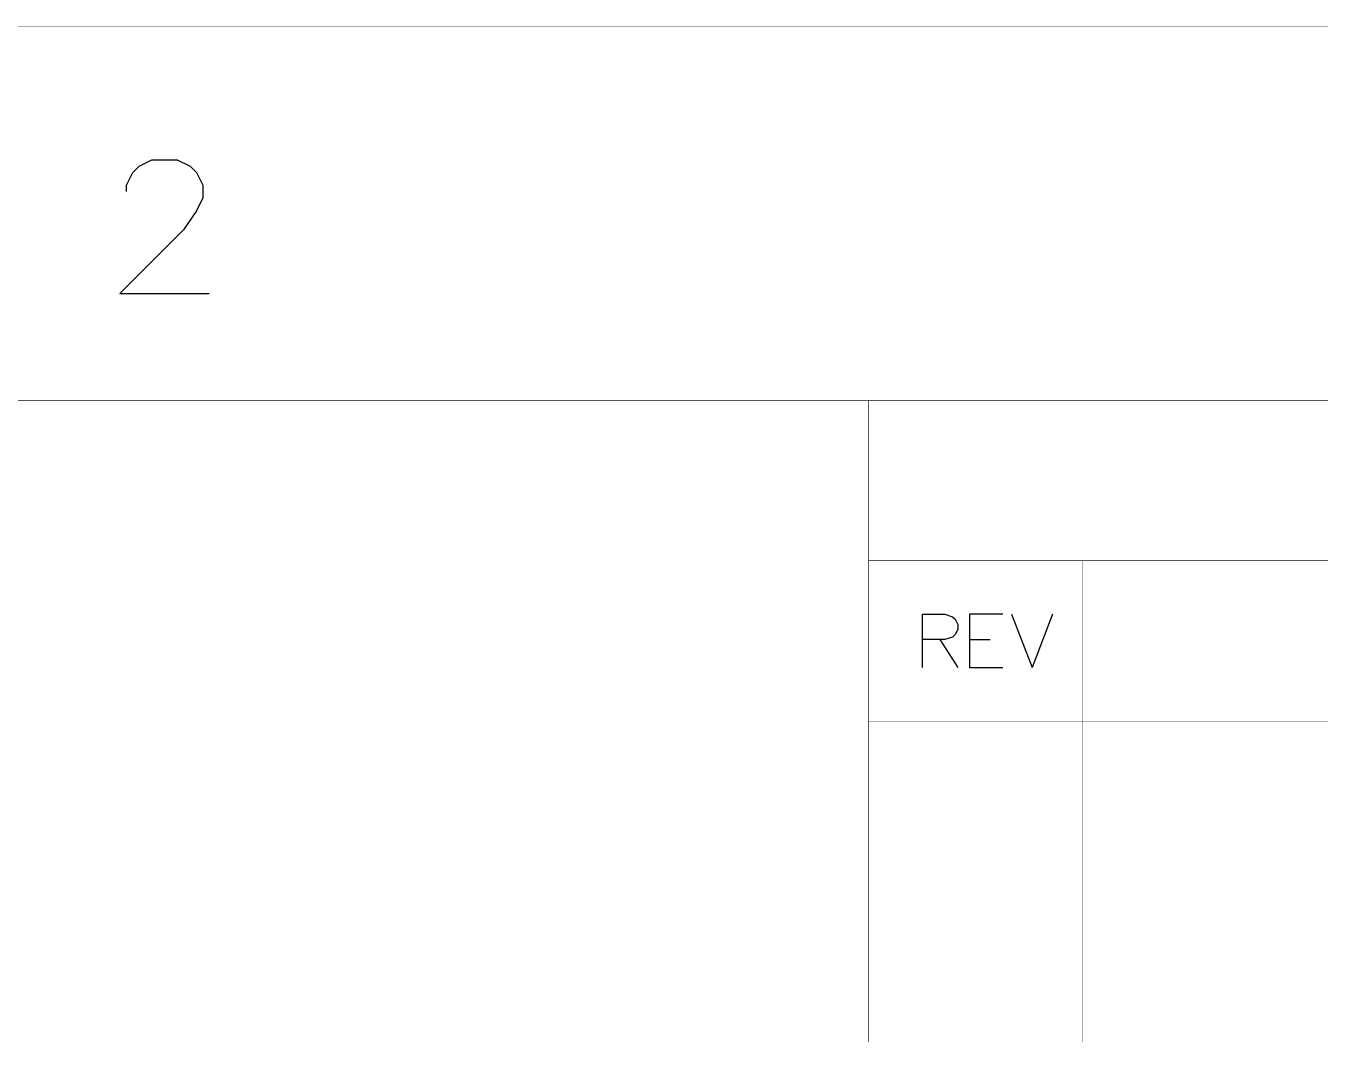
# Model space of a CAD drawing. Header units: millimetres. Extents: x 0 to 559, y 0 to 433.
# Drawn here: x 341.5 to 402.9, y 384.5 to 432.8 of the extents above; entities that cross this region are included whole.
import ezdxf

# ---------------------------------------------------------------- set-up
doc = ezdxf.new("R2010")
doc.units = ezdxf.units.MM
doc.layers.add('KeepOutLayer', color=6, linetype='Continuous')

msp = doc.modelspace()

# ---------------------------------------------------------------- linework, layer by layer
at = {"layer": 'KeepOutLayer'}
for p, q in [((346.527, 425.809), (346.829, 426.111)), ((346.527, 425.809), (346.829, 426.111)), ((346.829, 426.111), (347.434, 426.414)), ((346.829, 426.111), (347.434, 426.414)), ((347.434, 426.414), (348.643, 426.414)), ((347.434, 426.414), (348.643, 426.414)), ((348.643, 426.414), (349.248, 426.111)), ((348.643, 426.414), (349.248, 426.111)), ((349.248, 426.111), (349.55, 425.809)), ((349.248, 426.111), (349.55, 425.809)), ((346.225, 425.204), (346.527, 425.809)), ((346.225, 425.204), (346.527, 425.809)), ((349.55, 425.809), (349.852, 425.204)), ((349.55, 425.809), (349.852, 425.204)), ((346.225, 424.902), (346.225, 425.204)), ((346.225, 424.902), (346.225, 425.204)), ((349.852, 425.204), (349.852, 424.6)), ((349.852, 425.204), (349.852, 424.6)), ((349.852, 424.6), (349.55, 423.995)), ((349.852, 424.6), (349.55, 423.995)), ((349.55, 423.995), (348.946, 423.088)), ((349.55, 423.995), (348.946, 423.088)), ((348.946, 423.088), (345.922, 420.065)), ((348.946, 423.088), (345.922, 420.065)), ((345.922, 420.065), (350.155, 420.065)), ((345.922, 420.065), (350.155, 420.065)), ((384.022, 404.824), (384.022, 402.285)), ((384.022, 404.824), (385.111, 404.824)), ((384.022, 404.824), (384.022, 402.285)), ((384.022, 404.824), (385.111, 404.824)), ((385.111, 404.824), (385.473, 404.703)), ((385.111, 404.824), (385.473, 404.703)), ((385.473, 404.703), (385.594, 404.583)), ((385.473, 404.703), (385.594, 404.583)), ((385.594, 404.583), (385.715, 404.341)), ((385.594, 404.583), (385.715, 404.341)), ((387.856, 404.824), (386.284, 404.824)), ((386.284, 404.824), (386.284, 402.285)), ((387.856, 404.824), (386.284, 404.824)), ((386.284, 404.824), (386.284, 402.285)), ((388.279, 404.824), (389.246, 402.285)), ((388.279, 404.824), (389.246, 402.285)), ((390.214, 404.824), (389.246, 402.285)), ((390.214, 404.824), (389.246, 402.285)), ((385.715, 404.099), (385.594, 403.857)), ((385.715, 404.099), (385.594, 403.857)), ((385.715, 404.341), (385.715, 404.099)), ((385.715, 404.341), (385.715, 404.099)), ((385.111, 403.615), (384.022, 403.615)), ((385.111, 403.615), (384.022, 403.615)), ((384.869, 403.615), (385.715, 402.285)), ((384.869, 403.615), (385.715, 402.285)), ((385.473, 403.736), (385.111, 403.615)), ((385.473, 403.736), (385.111, 403.615)), ((385.594, 403.857), (385.473, 403.736)), ((385.594, 403.857), (385.473, 403.736)), ((386.284, 403.615), (387.251, 403.615)), ((386.284, 403.615), (387.251, 403.615)), ((386.284, 402.285), (387.856, 402.285)), ((386.284, 402.285), (387.856, 402.285))]:
    msp.add_line(p, q, dxfattribs=at)
at = {"layer": 'KeepOutLayer', "const_width": 0.0254}
for points in [[(0.482, 432.765), (559.282, 432.765)], [(0.482, 432.765), (559.282, 432.765)], [(69.062, 414.985), (544.042, 414.985)], [(69.062, 414.985), (544.042, 414.985)], [(381.482, 384.505), (381.482, 414.985)], [(381.482, 384.505), (381.482, 414.985)], [(381.482, 407.365), (546.582, 407.365)], [(381.482, 407.365), (546.582, 407.365)], [(391.642, 384.505), (391.642, 407.365)], [(391.642, 384.505), (391.642, 407.365)], [(381.482, 399.745), (546.582, 399.745)], [(381.482, 399.745), (546.582, 399.745)]]:
    msp.add_lwpolyline(points, dxfattribs=at)
at = {"layer": 'KeepOutLayer', "const_width": 0.0127}
for points in [[(381.476, 414.985, 1), (381.489, 414.985, 1)], [(381.476, 414.985, 1), (381.489, 414.985, 1)], [(381.476, 407.365, 1), (381.489, 407.365, 1)], [(381.476, 407.365, 1), (381.489, 407.365, 1)], [(391.636, 407.365, 1), (391.649, 407.365, 1)], [(391.636, 407.365, 1), (391.649, 407.365, 1)], [(381.476, 399.745, 1), (381.489, 399.745, 1)], [(381.476, 399.745, 1), (381.489, 399.745, 1)], [(381.476, 384.505, 1), (381.489, 384.505, 1)], [(381.476, 384.505, 1), (381.489, 384.505, 1)], [(391.636, 384.505, 1), (391.649, 384.505, 1)], [(391.636, 384.505, 1), (391.649, 384.505, 1)]]:
    msp.add_lwpolyline(points, format="xyb", close=True, dxfattribs=at)

doc.saveas('drawing.dxf')
